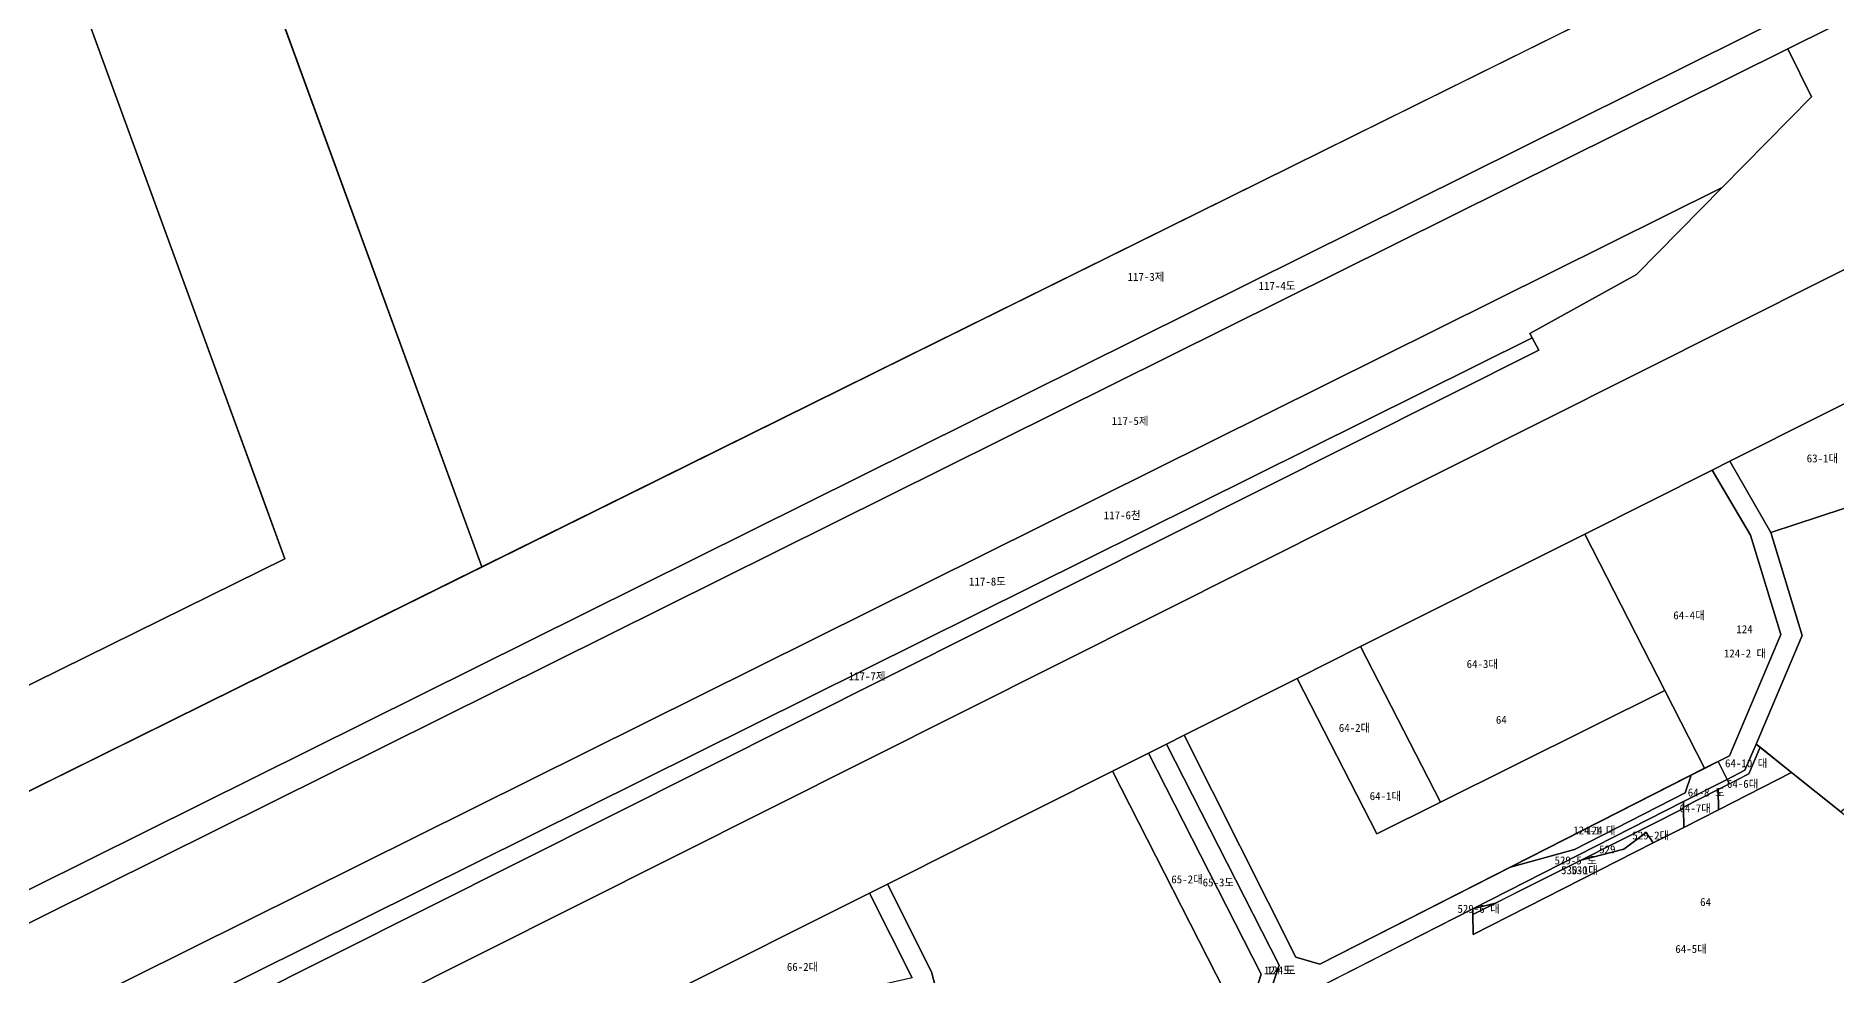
# Model space of a CAD drawing. Header units: metres. Extents: x 198218 to 208474, y 536547 to 547345.
# Drawn here: x 199855.9 to 200216, y 544560.8 to 544748.7 of the extents above; entities that cross this region are included whole.
import ezdxf
from ezdxf.enums import TextEntityAlignment as Align

# ---------------------------------------------------------------- set-up
doc = ezdxf.new("R2010")
doc.units = ezdxf.units.M
for name, color, linetype in [('CENTER_RADIUS', 1, 'Continuous'), ('PARCEL_BONBUN', 7, 'Continuous'), ('PARCEL_BUBUN', 8, 'Continuous'), ('PARCEL_LABEL', 3, 'Continuous'), ('ZONING', 5, 'Continuous')]:
    doc.layers.add(name, color=color, linetype=linetype)

msp = doc.modelspace()

# ---------------------------------------------------------------- linework, layer by layer
at = {"layer": 'CENTER_RADIUS'}
msp.add_circle((200224.7, 544673.01), 1000, dxfattribs=at)
at = {"layer": 'PARCEL_BONBUN'}
for points in [[(199502, 544343.08), (200291.34, 544739.08), (200266.7, 544776.29), (200263.36, 544781.33), (200254, 544795.46), (200247.05, 544805.95), (200243.72, 544810.99), (200095.88, 545034.22), (200086.36, 545037.29), (200067.91, 545030.29), (200062.77, 545028.34), (199752.8, 544910.66)], [(199752.8, 544910.66), (200062.77, 545028.34), (200067.91, 545030.29), (200086.36, 545037.29), (200095.88, 545034.22), (200243.72, 544810.99), (200247.05, 544805.95), (200254, 544795.46), (200232.81, 544784.98), (199945.03, 544642.58), (199945.03, 544642.58), (199806.35, 544573.96)], [(199806.35, 544573.96), (200254, 544795.46), (200263.36, 544781.33), (200266.7, 544776.29), (200291.34, 544739.08), (199502, 544343.08)], [(200231.63, 544682.3), (200194.58, 544663.71), (200191, 544661.92), (200165.55, 544649.14), (200120.74, 544626.66), (200108.04, 544620.28), (200085.49, 544608.96), (200081.91, 544607.17), (200078.33, 544605.37), (200071.15, 544601.77), (200026.12, 544579.18), (200022.53, 544577.38), (199982.08, 544557.09), (199976.72, 544554.4), (199956.23, 544544.12), (199933.56, 544532.74), (199913.84, 544522.85), (199892.04, 544511.91), (199886.66, 544509.21), (199861.38, 544496.51), (199834.61, 544483.07)], [(200216.75, 544593.61), (200206.91, 544601.49), (200200.62, 544606.52), (200199.8, 544607.18), (200208.98, 544628.84), (200202.75, 544649.44), (200194.58, 544663.71), (200231.63, 544682.3)], [(200102.88, 544558.19), (200104.43, 544562.95), (200081.9, 544607.17), (200085.49, 544608.96), (200107.78, 544564.55), (200112.57, 544563.13), (200150.68, 544582.54), (200163.47, 544586.11), (200185.64, 544597.39), (200186.8, 544600.93), (200189.51, 544602.31), (200192.19, 544603.68), (200194.01, 544600.11), (200185.28, 544595.66), (200143.19, 544574.22), (200093.09, 544548.71)], [(200233.93, 544538.58), (200208.51, 544497.82), (200176.96, 544497.86), (200115.23, 544520.81), (200098.08, 544545.06), (200093.08, 544548.71), (200143.18, 544574.23), (200143.2, 544573.09), (200143.26, 544569.09), (200179.21, 544587.39), (200185.36, 544590.51), (200185.31, 544594.28), (200185.31, 544594.28), (200185.3, 544594.55), (200185.28, 544595.66), (200192.17, 544599.17), (200194.01, 544600.11), (200197.57, 544601.92), (200199.8, 544607.17), (200199.89, 544607.11), (200206.91, 544601.49), (200216.75, 544593.61)], [(200031.07, 544560.46), (200022.54, 544577.38), (200026.12, 544579.18), (200034.96, 544561.63), (200048.01, 544511.45)]]:
    msp.add_lwpolyline(points, dxfattribs=at)
for points in [[(199791.65, 544729.12), (199864.67, 544756.48), (199905.66, 544644.21), (199800.91, 544592.54), (199757.74, 544716.41), (199791.65, 544729.12)], [(200107.78, 544564.55), (200085.49, 544608.96), (200108.04, 544620.28), (200120.74, 544626.66), (200165.55, 544649.14), (200191, 544661.92), (200198.71, 544648.96), (200204.73, 544629.07), (200194.45, 544604.83), (200189.51, 544602.32), (200112.57, 544563.13), (200107.78, 544564.55)], [(200191, 544661.91), (200194.58, 544663.71), (200202.75, 544649.44), (200208.98, 544628.84), (200199.8, 544607.17), (200197.57, 544601.92), (200194.01, 544600.11), (200192.19, 544603.68), (200194.45, 544604.83), (200204.73, 544629.07), (200198.71, 544648.96), (200191, 544661.91)], [(200048.01, 544511.45), (200034.96, 544561.63), (200026.12, 544579.18), (200071.15, 544601.77), (200078.33, 544605.37), (200081.91, 544607.17), (200104.43, 544562.95), (200102.88, 544558.19), (200099.32, 544556.37), (200095.3, 544554.33), (200083.21, 544548.17), (200094.66, 544525.07), (200074.55, 544503.29), (200048.01, 544511.45)], [(200150.68, 544582.54), (200186.8, 544600.93), (200185.64, 544597.39), (200163.47, 544586.11), (200150.68, 544582.54)], [(200185.28, 544595.66), (200185.3, 544594.55), (200185.31, 544594.28), (200185.36, 544590.51), (200179.21, 544587.39), (200177.8, 544589.49), (200173.34, 544586.17), (200164.83, 544583.96), (200154.97, 544579.02), (200147.7, 544575.36), (200143.2, 544573.09), (200143.18, 544574.23), (200185.28, 544595.66)], [(200179.21, 544587.39), (200143.26, 544569.09), (200143.2, 544573.09), (200154.97, 544579.02), (200164.83, 544583.96), (200173.34, 544586.17), (200177.8, 544589.49), (200179.21, 544587.39)], [(199976.72, 544554.4), (199982.08, 544557.09), (200022.53, 544577.38), (200031.07, 544560.46), (200009.98, 544555.61), (199986.77, 544547.79), (199983.11, 544546.52), (199981.05, 544545.81), (199979.95, 544545.43), (199979.16, 544545.16), (199978.23, 544544.84), (199959.15, 544538.25), (199956.23, 544544.12), (199974.89, 544553.48), (199975.35, 544553.71), (199975.53, 544553.81), (199976.72, 544554.4)]]:
    msp.add_lwpolyline(points, close=True, dxfattribs=at)
at = {"layer": 'PARCEL_BUBUN'}
for points in [[(199754.44, 544906.17), (199911.03, 544965.62), (200011.48, 545003.76), (200023.77, 544971.13), (200069.49, 544988.35), (200102.92, 544933.01), (200132.83, 544951.08), (200137.23, 544943.78), (200223.23, 544800.9), (200232.81, 544784.98), (199945.03, 544642.58), (199885.36, 544806.01), (199778, 544768.25)], [(199502, 544343.08), (200291.34, 544739.08)], [(200231.63, 544682.3), (200194.58, 544663.71), (200191, 544661.92), (200165.55, 544649.14), (200120.74, 544626.66), (200108.04, 544620.28), (200085.49, 544608.96), (200081.91, 544607.17), (200078.33, 544605.37), (200071.15, 544601.77), (200026.12, 544579.18), (200022.53, 544577.38), (199982.08, 544557.09), (199976.72, 544554.4), (199956.23, 544544.12), (199933.56, 544532.74), (199913.84, 544522.85), (199892.04, 544511.91), (199886.66, 544509.21), (199861.38, 544496.51), (199834.61, 544483.07)], [(200102.88, 544558.19), (200104.43, 544562.95), (200081.9, 544607.17), (200085.49, 544608.96), (200107.78, 544564.55), (200112.57, 544563.13), (200150.68, 544582.54), (200163.47, 544586.11), (200185.64, 544597.39), (200186.8, 544600.93), (200189.51, 544602.31), (200192.19, 544603.68), (200194.01, 544600.11), (200185.28, 544595.66), (200143.19, 544574.22), (200093.09, 544548.71)], [(200031.07, 544560.46), (200022.54, 544577.38), (200026.12, 544579.18), (200034.96, 544561.63), (200048.01, 544511.45)]]:
    msp.add_lwpolyline(points, dxfattribs=at)
for points in [[(199800.91, 544592.54), (199905.66, 544644.21), (199864.67, 544756.48), (199791.65, 544729.12), (199778, 544768.25), (199885.36, 544806.01), (199945.03, 544642.58), (199806.35, 544573.96), (199802.81, 544586.79), (199800.91, 544592.54)], [(200254, 544795.46), (200263.36, 544781.33), (199811.4, 544556.68), (199806.35, 544573.96), (200254, 544795.46)], [(200263.36, 544781.33), (200266.7, 544776.29), (200206.13, 544746.19), (199813.11, 544550.83), (199811.4, 544556.68), (200263.36, 544781.33)], [(200206.13, 544746.19), (200266.7, 544776.29), (200291.34, 544739.08), (199502, 544343.08), (199496.17, 544354.7), (199808.93, 544511.61), (199822.57, 544518.45), (200156.35, 544685.91), (200155, 544688.39), (200154.54, 544689.23), (200175.92, 544701.04), (200193.03, 544718.43), (200210.9, 544736.59), (200206.13, 544746.19)], [(199791.65, 544729.12), (199864.67, 544756.48), (199905.66, 544644.21), (199800.91, 544592.54), (199757.74, 544716.41), (199791.65, 544729.12)], [(200206.13, 544746.19), (200210.9, 544736.59), (200193.03, 544718.43), (199818.52, 544532.3), (199813.11, 544550.83), (200206.13, 544746.19)], [(200193.03, 544718.43), (200175.92, 544701.04), (200154.54, 544689.23), (200155, 544688.39), (199821.37, 544522.55), (199818.52, 544532.3), (200193.03, 544718.43)], [(200155, 544688.39), (200156.35, 544685.91), (199822.57, 544518.45), (199821.37, 544522.55), (200155, 544688.39)], [(200194.58, 544663.71), (200231.63, 544682.3), (200241.68, 544662.28), (200202.75, 544649.44), (200194.58, 544663.71)], [(200165.55, 544649.14), (200191, 544661.92), (200198.71, 544648.96), (200204.73, 544629.07), (200194.45, 544604.83), (200189.51, 544602.32), (200181.55, 544617.87), (200165.55, 544649.14)], [(200192.19, 544603.68), (200194.45, 544604.83), (200204.73, 544629.07), (200198.71, 544648.96), (200191, 544661.91), (200194.58, 544663.71), (200202.75, 544649.44), (200208.98, 544628.84), (200199.8, 544607.17), (200197.57, 544601.92), (200194.01, 544600.11), (200192.19, 544603.68)], [(200199.8, 544607.18), (200208.98, 544628.84), (200202.75, 544649.44), (200241.68, 544662.28), (200247.83, 544633.31), (200244.42, 544630.12), (200245.3, 544615.83), (200216.75, 544593.61), (200206.91, 544601.49), (200200.61, 544606.52), (200199.8, 544607.18)], [(200120.74, 544626.66), (200165.55, 544649.14), (200181.55, 544617.87), (200136.72, 544595.58), (200120.74, 544626.66)], [(200108.04, 544620.28), (200120.74, 544626.66), (200136.72, 544595.58), (200123.98, 544589.25), (200108.04, 544620.28)], [(200085.49, 544608.96), (200108.04, 544620.28), (200123.98, 544589.25), (200136.72, 544595.58), (200181.55, 544617.87), (200189.51, 544602.32), (200112.57, 544563.13), (200107.78, 544564.55), (200085.49, 544608.96)], [(200078.33, 544605.37), (200081.91, 544607.17), (200104.43, 544562.95), (200102.88, 544558.19), (200099.32, 544556.37), (200100.86, 544561.13), (200078.33, 544605.37)], [(200199.8, 544607.17), (200200.61, 544606.52), (200198.35, 544601.2), (200194.47, 544599.22), (200194.01, 544600.11), (200197.57, 544601.92), (200199.8, 544607.17)], [(200071.15, 544601.77), (200078.33, 544605.37), (200100.86, 544561.13), (200099.32, 544556.37), (200095.3, 544554.33), (200071.15, 544601.77)], [(200192.27, 544594.03), (200192.19, 544598.06), (200198.35, 544601.2), (200200.61, 544606.52), (200206.91, 544601.49), (200192.27, 544594.03)], [(200026.12, 544579.18), (200071.15, 544601.77), (200095.3, 544554.33), (200083.21, 544548.17), (200094.66, 544525.07), (200074.55, 544503.29), (200048.01, 544511.45), (200034.96, 544561.63), (200026.12, 544579.18)], [(200143.18, 544574.23), (200143.2, 544573.09), (200143.26, 544569.09), (200179.21, 544587.39), (200185.36, 544590.51), (200192.27, 544594.03), (200206.91, 544601.49), (200216.75, 544593.61), (200217.91, 544592.69), (200222.85, 544588.73), (200228.05, 544589.49), (200258.13, 544593.87), (200258.82, 544569.59), (200257.61, 544549.59), (200233.93, 544538.58), (200208.51, 544497.82), (200176.96, 544497.86), (200115.23, 544520.81), (200098.08, 544545.06), (200093.08, 544548.71), (200143.18, 544574.23)], [(200150.68, 544582.54), (200186.8, 544600.93), (200185.64, 544597.39), (200163.47, 544586.11), (200150.68, 544582.54)], [(200185.28, 544595.66), (200192.17, 544599.17), (200194.01, 544600.11), (200194.47, 544599.22), (200192.19, 544598.06), (200185.3, 544594.55), (200185.28, 544595.66)], [(200185.3, 544594.55), (200192.19, 544598.06), (200192.27, 544594.03), (200185.36, 544590.51), (200185.31, 544594.28), (200185.3, 544594.55)], [(200143.18, 544574.23), (200185.28, 544595.66), (200185.3, 544594.55), (200185.31, 544594.28), (200164.83, 544583.96), (200154.97, 544579.02), (200147.7, 544575.36), (200143.18, 544574.23)], [(200185.36, 544590.51), (200179.21, 544587.39), (200177.8, 544589.49), (200173.34, 544586.17), (200164.83, 544583.96), (200185.31, 544594.28), (200185.36, 544590.51)], [(200179.21, 544587.39), (200143.26, 544569.09), (200143.2, 544573.09), (200154.97, 544579.02), (200164.83, 544583.96), (200173.34, 544586.17), (200177.8, 544589.49), (200179.21, 544587.39)], [(200022.53, 544577.38), (200031.07, 544560.46), (200009.98, 544555.61), (199986.77, 544547.79), (199982.08, 544557.09), (200022.53, 544577.38)], [(200143.18, 544574.23), (200147.7, 544575.36), (200143.2, 544573.09), (200143.18, 544574.23)]]:
    msp.add_lwpolyline(points, close=True, dxfattribs=at)
at = {"layer": 'ZONING'}
for points in [[(199885.36, 544806.01), (199778, 544768.25), (199791.65, 544729.12), (199757.74, 544716.41), (199800.91, 544592.54), (199802.81, 544586.79), (199806.35, 544573.96), (199945.03, 544642.58), (199885.36, 544806.01)], [(199778.01, 544768.27), (199885.38, 544806.02), (199945.04, 544642.58), (199806.35, 544573.96), (199802.81, 544586.79), (199800.91, 544592.53), (199905.66, 544644.21), (199864.67, 544756.48), (199791.65, 544729.11), (199778.01, 544768.27)], [(199793.05, 544729.64), (199864.67, 544756.48), (199893.12, 544678.54), (199900.85, 544657.38), (199905.66, 544644.21), (199805.76, 544594.93), (199800.91, 544592.54), (199757.74, 544716.41), (199793.05, 544729.64)]]:
    msp.add_lwpolyline(points, close=True, dxfattribs=at)

# ---------------------------------------------------------------- texts
at = {"layer": 'PARCEL_LABEL'}
for s, p in [('117-3제', (200077.82, 544700.58)), ('117-4도', (200104.01, 544698.78)), ('117-5제', (200074.64, 544671.76)), ('63-1대', (200213.05, 544664.29)), ('117-6천', (200073.06, 544652.91)), ('117-8도', (200046.12, 544639.66)), ('64-4대', (200186.38, 544632.91)), ('124', (200197.48, 544630.13)), ('124-2 대', (200197.58, 544625.28)), ('117-7제', (200022.06, 544620.74)), ('64-3대', (200145.06, 544623.18)), ('64-2대', (200119.51, 544610.41)), ('64', (200148.86, 544612.03)), ('64-10 대', (200197.81, 544603.33)), ('64-6대', (200197.1, 544599.22)), ('64-1대', (200125.68, 544596.77)), ('64-8 도', (200189.82, 544597.49)), ('64-7대', (200187.62, 544594.33)), ('124-1 대', (200167.46, 544589.91)), ('124', (200167.46, 544589.91)), ('529-2대', (200178.74, 544588.9)), ('529', (200170.06, 544586.11)), ('529-5 도', (200163.72, 544583.91)), ('530-1대', (200164.48, 544581.95)), ('530', (200164.48, 544581.95)), ('65-2대', (200086.02, 544580.12)), ('65-3도', (200092.29, 544579.51)), ('529-6 대', (200144.32, 544574.23)), ('64', (200189.7, 544575.59)), ('64-5대', (200186.79, 544566.21)), ('66-2대', (200009.16, 544562.62)), ('124 도', (200104.57, 544561.94)), ('124도', (200104.57, 544561.94))]:
    msp.add_text(s, height=1.6, dxfattribs=at).set_placement(p, align=Align.MIDDLE_CENTER)

doc.saveas('drawing.dxf')
